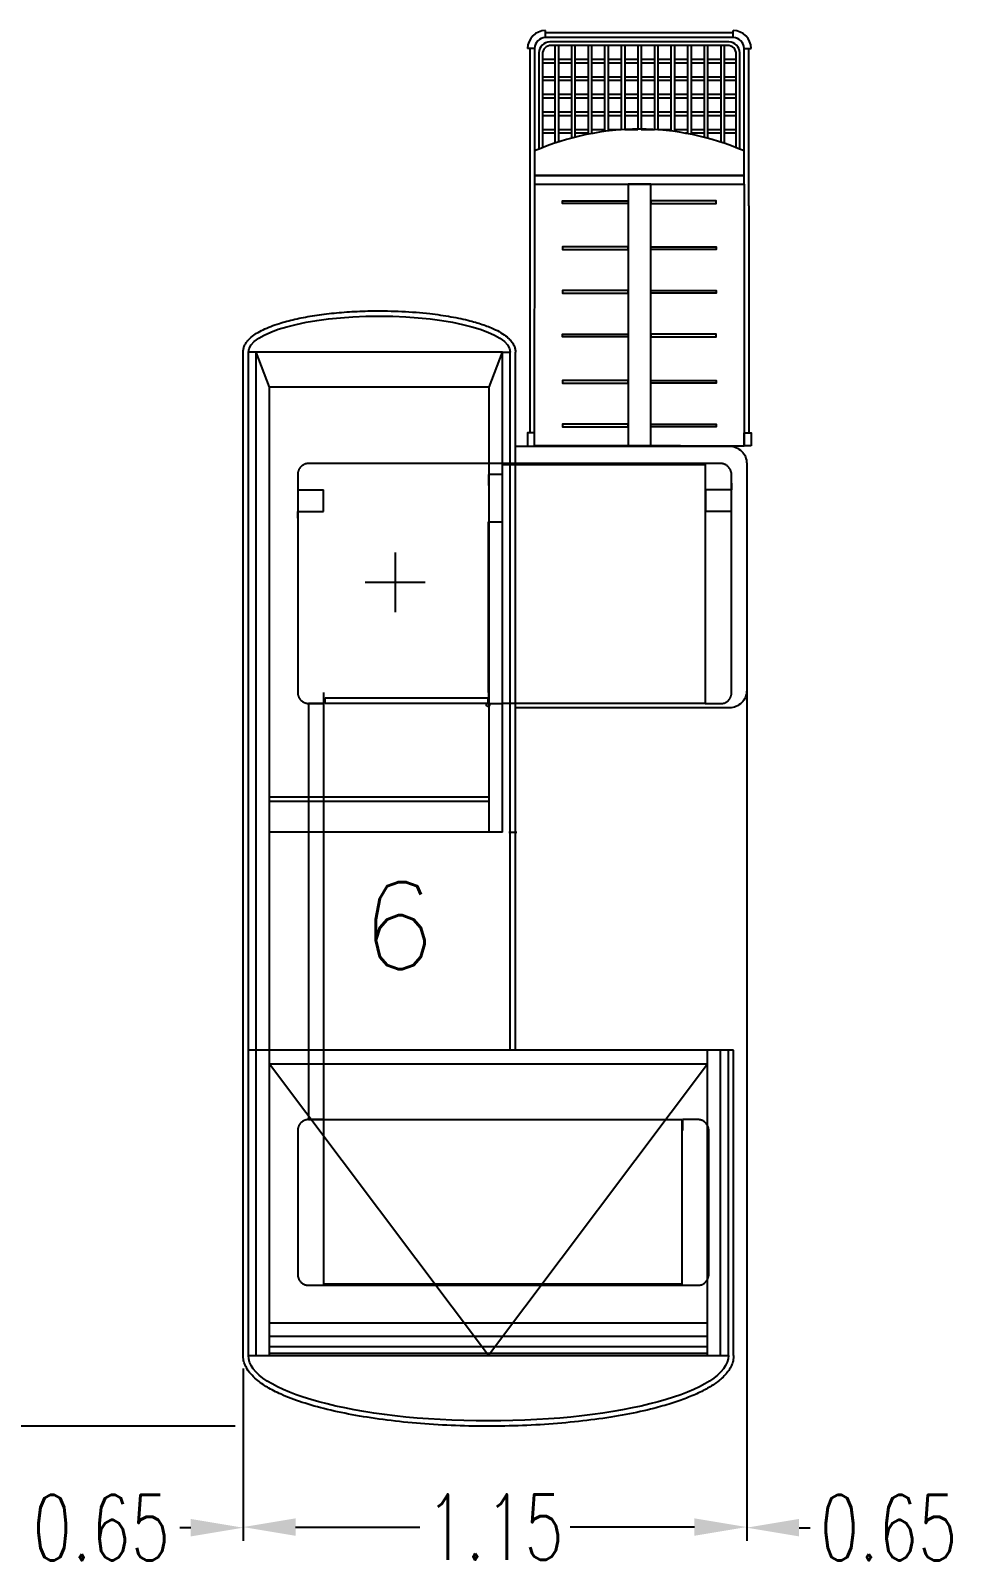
# Model space of a CAD drawing. Header units: millimetres. Extents: x -434 to 213, y 66 to 172.
# Drawn here: x -202.271 to -200.161, y 87.304 to 90.811 of the extents above; entities that cross this region are included whole.
import ezdxf

# ---------------------------------------------------------------- set-up
doc = ezdxf.new("R2010")
doc.units = ezdxf.units.MM
doc.linetypes.add('CENTER', pattern=[50.8, 31.75, -6.35, 6.35, -6.35])
doc.linetypes.add('DASHED', pattern=[0.75, 0.5, -0.25])
for name, color, linetype in [('0_MUROS', 7, 'Continuous'), ('C_COTAS-EQUIPAMIENTO', 1, 'Continuous'), ('E_CHECK-OUTS', 1, 'Continuous'), ('Rapi-Estant-Check-Out 255', 1, 'Continuous'), ('T_TEXTOS', 3, 'Continuous')]:
    doc.layers.add(name, color=color, linetype=linetype)
doc.styles.add('INOXI', font='romans.shx', dxfattribs={"width": 0.7, "height": 0.15})
doc.styles.add('ROMANS', font='ROMANS.SHX', dxfattribs={"width": 0.8, "height": 0.2})

msp = doc.modelspace()

# ---------------------------------------------------------------- linework, layer by layer
at = {"layer": '0_MUROS', "color": 8}
msp.add_line((-201.8028, 87.6118), (-203.9178, 87.6118), dxfattribs=at)
at = {"layer": 'C_COTAS-EQUIPAMIENTO', "color": 8}
for p, q in [((-200.6304, 89.3838), (-200.6304, 87.3492)), ((-200.6304, 89.2688), (-200.6304, 87.3506)), ((-201.7844, 87.7438), (-201.7844, 87.3506)), ((-201.7844, 87.7438), (-201.7844, 87.3492)), ((-201.9044, 87.3792), (-201.9294, 87.3792)), ((-201.6644, 87.3806), (-201.3799, 87.3806)), ((-200.7504, 87.3806), (-201.0349, 87.3806)), ((-200.5104, 87.3792), (-200.4854, 87.3792))]:
    msp.add_line(p, q, dxfattribs=at)
for points in [[(-201.9044, 87.3992), (-201.9044, 87.3592), (-201.7844, 87.3792)], [(-201.6644, 87.4006), (-201.6644, 87.3606), (-201.7844, 87.3806)], [(-200.7504, 87.4006), (-200.7504, 87.3606), (-200.6304, 87.3806)], [(-200.5104, 87.3992), (-200.5104, 87.3592), (-200.6304, 87.3792)]]:
    msp.add_solid(points, dxfattribs=at)
at = {"layer": 'E_CHECK-OUTS', "color": 8}
for p, q in [((-201.0915, 90.7953), (-201.0915, 90.8113)), ((-200.6615, 90.8063), (-201.0915, 90.8063)), ((-200.6615, 90.7953), (-200.6615, 90.8113)), ((-201.1165, 90.7703), (-201.1325, 90.7703)), ((-201.1275, 90.7703), (-201.1275, 90.4092)), ((-201.1165, 90.7703), (-201.1165, 90.5353)), ((-200.6615, 90.7953), (-201.0915, 90.7953)), ((-200.6715, 90.7853), (-201.0815, 90.7853)), ((-200.6745, 90.7773), (-201.0785, 90.7773)), ((-201.07, 90.7773), (-201.07, 90.5533)), ((-201.062, 90.7773), (-201.062, 90.556)), ((-201.032, 90.7773), (-201.032, 90.5648)), ((-201.024, 90.7773), (-201.024, 90.5669)), ((-200.994, 90.7773), (-200.994, 90.5737)), ((-200.986, 90.7773), (-200.986, 90.5752)), ((-200.956, 90.7773), (-200.956, 90.58)), ((-200.948, 90.7773), (-200.948, 90.581)), ((-200.918, 90.7773), (-200.918, 90.5839)), ((-200.91, 90.7773), (-200.91, 90.5844)), ((-200.88, 90.7773), (-200.88, 90.5853)), ((-200.872, 90.7773), (-200.872, 90.5853)), ((-200.842, 90.7773), (-200.842, 90.5843)), ((-200.834, 90.7773), (-200.834, 90.5838)), ((-200.804, 90.7773), (-200.804, 90.5809)), ((-200.796, 90.7773), (-200.796, 90.5799)), ((-200.766, 90.7773), (-200.766, 90.5751)), ((-200.758, 90.7773), (-200.758, 90.5735)), ((-200.728, 90.7773), (-200.728, 90.5667)), ((-200.72, 90.7773), (-200.72, 90.5646)), ((-200.69, 90.7773), (-200.69, 90.5556)), ((-200.682, 90.7773), (-200.682, 90.553)), ((-200.682, 90.7773), (-200.682, 90.553)), ((-200.682, 90.7773), (-200.682, 90.553)), ((-200.6365, 90.5353), (-200.6365, 90.7703)), ((-200.6365, 90.7703), (-200.6205, 90.7703)), ((-200.6255, 90.4092), (-200.6255, 90.7703)), ((-201.1065, 90.7603), (-201.1065, 90.5396)), ((-201.0985, 90.7573), (-201.0985, 90.5428)), ((-201.07, 90.745), (-201.0985, 90.745)), ((-201.07, 90.737), (-201.0985, 90.737)), ((-201.032, 90.745), (-201.062, 90.745)), ((-201.032, 90.737), (-201.062, 90.737)), ((-200.994, 90.745), (-201.024, 90.745)), ((-200.994, 90.737), (-201.024, 90.737)), ((-200.956, 90.745), (-200.986, 90.745)), ((-200.956, 90.737), (-200.986, 90.737)), ((-200.918, 90.745), (-200.948, 90.745)), ((-200.918, 90.737), (-200.948, 90.737)), ((-200.88, 90.745), (-200.91, 90.745)), ((-200.88, 90.737), (-200.91, 90.737)), ((-200.842, 90.745), (-200.872, 90.745)), ((-200.842, 90.737), (-200.872, 90.737)), ((-200.804, 90.745), (-200.834, 90.745)), ((-200.804, 90.737), (-200.834, 90.737)), ((-200.766, 90.745), (-200.796, 90.745)), ((-200.766, 90.737), (-200.796, 90.737)), ((-200.728, 90.745), (-200.758, 90.745)), ((-200.728, 90.737), (-200.758, 90.737)), ((-200.69, 90.745), (-200.72, 90.745)), ((-200.69, 90.737), (-200.72, 90.737)), ((-200.6545, 90.745), (-200.682, 90.745)), ((-200.6545, 90.737), (-200.682, 90.737)), ((-200.6545, 90.5428), (-200.6545, 90.7573)), ((-200.6465, 90.5396), (-200.6465, 90.7603)), ((-201.07, 90.7047), (-201.0985, 90.7047)), ((-201.07, 90.6967), (-201.0985, 90.6967)), ((-201.032, 90.7047), (-201.062, 90.7047)), ((-201.032, 90.6967), (-201.062, 90.6967)), ((-200.994, 90.7047), (-201.024, 90.7047)), ((-200.994, 90.6967), (-201.024, 90.6967)), ((-200.956, 90.7047), (-200.986, 90.7047)), ((-200.956, 90.6967), (-200.986, 90.6967)), ((-200.918, 90.7047), (-200.948, 90.7047)), ((-200.918, 90.6967), (-200.948, 90.6967)), ((-200.88, 90.7047), (-200.91, 90.7047)), ((-200.88, 90.6967), (-200.91, 90.6967)), ((-200.842, 90.7047), (-200.872, 90.7047)), ((-200.842, 90.6967), (-200.872, 90.6967)), ((-200.804, 90.7047), (-200.834, 90.7047)), ((-200.804, 90.6967), (-200.834, 90.6967)), ((-200.766, 90.7047), (-200.796, 90.7047)), ((-200.766, 90.6967), (-200.796, 90.6967)), ((-200.728, 90.7047), (-200.758, 90.7047)), ((-200.728, 90.6967), (-200.758, 90.6967)), ((-200.69, 90.7047), (-200.72, 90.7047)), ((-200.69, 90.6967), (-200.72, 90.6967)), ((-200.6545, 90.7047), (-200.682, 90.7047)), ((-200.6545, 90.6967), (-200.682, 90.6967)), ((-201.07, 90.6645), (-201.0985, 90.6645)), ((-201.032, 90.6645), (-201.062, 90.6645)), ((-200.994, 90.6645), (-201.024, 90.6645)), ((-200.956, 90.6645), (-200.986, 90.6645)), ((-200.918, 90.6645), (-200.948, 90.6645)), ((-200.88, 90.6645), (-200.91, 90.6645)), ((-200.842, 90.6645), (-200.872, 90.6645)), ((-200.804, 90.6645), (-200.834, 90.6645)), ((-200.766, 90.6645), (-200.796, 90.6645)), ((-200.728, 90.6645), (-200.758, 90.6645)), ((-200.69, 90.6645), (-200.72, 90.6645)), ((-200.6545, 90.6645), (-200.682, 90.6645)), ((-201.07, 90.6565), (-201.0985, 90.6565)), ((-201.032, 90.6565), (-201.062, 90.6565)), ((-200.994, 90.6565), (-201.024, 90.6565)), ((-200.956, 90.6565), (-200.986, 90.6565)), ((-200.918, 90.6565), (-200.948, 90.6565)), ((-200.88, 90.6565), (-200.91, 90.6565)), ((-200.842, 90.6565), (-200.872, 90.6565)), ((-200.804, 90.6565), (-200.834, 90.6565)), ((-200.766, 90.6565), (-200.796, 90.6565)), ((-200.728, 90.6565), (-200.758, 90.6565)), ((-200.69, 90.6565), (-200.72, 90.6565)), ((-200.6545, 90.6565), (-200.682, 90.6565)), ((-201.07, 90.6242), (-201.0985, 90.6242)), ((-201.07, 90.6162), (-201.0985, 90.6162)), ((-201.032, 90.6242), (-201.062, 90.6242)), ((-201.032, 90.6162), (-201.062, 90.6162)), ((-200.994, 90.6242), (-201.024, 90.6242)), ((-200.994, 90.6162), (-201.024, 90.6162)), ((-200.956, 90.6242), (-200.986, 90.6242)), ((-200.956, 90.6162), (-200.986, 90.6162)), ((-200.918, 90.6242), (-200.948, 90.6242)), ((-200.918, 90.6162), (-200.948, 90.6162)), ((-200.88, 90.6242), (-200.91, 90.6242)), ((-200.88, 90.6162), (-200.91, 90.6162)), ((-200.842, 90.6242), (-200.872, 90.6242)), ((-200.842, 90.6162), (-200.872, 90.6162)), ((-200.804, 90.6242), (-200.834, 90.6242)), ((-200.804, 90.6162), (-200.834, 90.6162)), ((-200.766, 90.6242), (-200.796, 90.6242)), ((-200.766, 90.6162), (-200.796, 90.6162)), ((-200.728, 90.6242), (-200.758, 90.6242)), ((-200.728, 90.6162), (-200.758, 90.6162)), ((-200.69, 90.6242), (-200.72, 90.6242)), ((-200.69, 90.6162), (-200.72, 90.6162)), ((-200.6545, 90.6242), (-200.682, 90.6242)), ((-200.6545, 90.6162), (-200.682, 90.6162)), ((-201.07, 90.5839), (-201.0985, 90.5839)), ((-201.07, 90.5759), (-201.0985, 90.5759)), ((-201.032, 90.5839), (-201.062, 90.5839)), ((-201.032, 90.5759), (-201.062, 90.5759)), ((-200.994, 90.5839), (-201.024, 90.5839)), ((-200.994, 90.5759), (-201.024, 90.5759)), ((-200.956, 90.5839), (-200.986, 90.5839)), ((-200.918, 90.5839), (-200.948, 90.5839)), ((-200.88, 90.5839), (-200.91, 90.5839)), ((-200.842, 90.5839), (-200.872, 90.5839)), ((-200.804, 90.5839), (-200.834, 90.5839)), ((-200.766, 90.5839), (-200.796, 90.5839)), ((-200.766, 90.5759), (-200.7704, 90.5759)), ((-200.728, 90.5839), (-200.758, 90.5839)), ((-200.728, 90.5759), (-200.758, 90.5759)), ((-200.69, 90.5839), (-200.72, 90.5839)), ((-200.69, 90.5759), (-200.72, 90.5759)), ((-200.6545, 90.5839), (-200.682, 90.5839)), ((-200.6545, 90.5759), (-200.682, 90.5759)), ((-201.1165, 90.5353), (-201.1165, 90.4593)), ((-201.0965, 90.5436), (-201.0985, 90.5436)), ((-200.6545, 90.5436), (-200.6565, 90.5436)), ((-200.6365, 90.4593), (-200.6365, 90.5353)), ((-201.1165, 90.4593), (-201.1175, 89.8888)), ((-201.1165, 90.4793), (-200.6365, 90.4793)), ((-200.6365, 90.4793), (-201.1165, 90.4793)), ((-201.1165, 90.4593), (-200.6365, 90.4593)), ((-201.1165, 90.4593), (-200.6365, 90.4593)), ((-200.6365, 90.4593), (-200.6365, 89.8593)), ((-201.1275, 90.4092), (-201.1275, 89.8888)), ((-200.6255, 90.4092), (-200.6255, 89.8893)), ((-201.1165, 89.8593), (-200.6365, 89.8593)), ((-201.1165, 89.8593), (-200.6365, 89.8593)), ((-201.1165, 89.8593), (-200.6365, 89.8593)), ((-201.1165, 89.8593), (-200.6365, 89.8593))]:
    msp.add_line(p, q, dxfattribs=at)
at = {"layer": 'E_CHECK-OUTS', "color": 8, "linetype": 'Continuous'}
msp.add_line((-200.7825, 89.8593), (-201.1165, 89.8593), dxfattribs=at)
at = {"layer": 'E_CHECK-OUTS', "color": 8}
for points in [[(-200.8505, 89.8593), (-200.8505, 90.4593), (-200.9025, 90.4593), (-200.9025, 89.8593)], [(-200.9025, 90.4213), (-200.9025, 90.4153), (-201.0525, 90.4153), (-201.0525, 90.4213)], [(-200.8505, 90.4213), (-200.8505, 90.4153), (-200.7005, 90.4153), (-200.7005, 90.4213)], [(-200.9025, 90.3093), (-200.9025, 90.3153), (-201.0525, 90.3153), (-201.0525, 90.3093)], [(-200.8505, 90.3093), (-200.8505, 90.3153), (-200.7005, 90.3153), (-200.7005, 90.3093)], [(-200.9025, 90.2093), (-200.9025, 90.2153), (-201.0525, 90.2153), (-201.0525, 90.2093)], [(-200.8505, 90.2093), (-200.8505, 90.2153), (-200.7005, 90.2153), (-200.7005, 90.2093)], [(-200.9025, 90.1153), (-200.9025, 90.1093), (-201.0525, 90.1093), (-201.0525, 90.1153)], [(-200.8505, 90.1153), (-200.8505, 90.1093), (-200.7005, 90.1093), (-200.7005, 90.1153)], [(-200.9025, 90.0033), (-200.9025, 90.0093), (-201.0525, 90.0093), (-201.0525, 90.0033)], [(-200.8505, 90.0033), (-200.8505, 90.0093), (-200.7005, 90.0093), (-200.7005, 90.0033)], [(-201.1325, 89.8588), (-201.1165, 89.8588), (-201.1165, 89.8888), (-201.1325, 89.8888)], [(-200.9025, 89.9033), (-200.9025, 89.9093), (-201.0525, 89.9093), (-201.0525, 89.9033)], [(-200.9025, 89.9033), (-200.9025, 89.9093), (-201.0525, 89.9093), (-201.0525, 89.9033)], [(-200.8505, 89.9033), (-200.8505, 89.9093), (-200.7005, 89.9093), (-200.7005, 89.9033)], [(-200.8505, 89.9033), (-200.8505, 89.9093), (-200.7005, 89.9093), (-200.7005, 89.9033)], [(-200.6203, 89.8593), (-200.6363, 89.8593), (-200.6363, 89.8893), (-200.6203, 89.8893)]]:
    msp.add_lwpolyline(points, close=True, dxfattribs=at)
for centre, radius, start, end in [((-201.0915, 90.7703), 0.041, 90, 180), ((-200.6615, 90.7703), 0.041, 0, 90), ((-201.0915, 90.7703), 0.025, 90, 180), ((-201.0815, 90.7603), 0.025, 90, 180), ((-201.0785, 90.7573), 0.02, 90, 180), ((-200.6745, 90.7573), 0.02, 0, 90), ((-200.6715, 90.7603), 0.025, 0, 90), ((-200.6615, 90.7703), 0.025, 0, 90), ((-200.8765, 89.9843), 0.601, 66.4634, 113.5366)]:
    msp.add_arc(centre, radius, start, end, dxfattribs=at)
at = {"layer": 'Rapi-Estant-Check-Out 255', "color": 8}
for p, q in [((-201.7844, 87.7738), (-201.7844, 90.0738)), ((-201.7724, 87.7738), (-201.7724, 90.0738)), ((-201.7544, 90.0738), (-201.7724, 90.0738)), ((-201.7544, 87.7738), (-201.7544, 90.0738)), ((-201.1904, 90.0738), (-201.7544, 90.0738)), ((-201.7244, 89.9938), (-201.7544, 90.0738)), ((-201.2204, 89.9938), (-201.1904, 90.0738)), ((-201.1904, 88.9738), (-201.1904, 90.0738)), ((-201.1904, 90.0738), (-201.1724, 90.0738)), ((-201.1724, 88.4738), (-201.1724, 90.0738)), ((-201.1604, 88.4738), (-201.1604, 90.0738)), ((-201.7244, 87.7738), (-201.7244, 89.9938)), ((-201.2204, 89.9938), (-201.7244, 89.9938)), ((-201.2204, 88.9738), (-201.2204, 89.9938)), ((-201.2204, 89.0538), (-201.7244, 89.0538)), ((-201.2204, 89.0438), (-201.7244, 89.0438)), ((-201.1904, 88.9738), (-201.7244, 88.9738)), ((-201.1754, 88.9738), (-201.1574, 88.9738)), ((-200.6604, 88.4738), (-201.7724, 88.4738)), ((-200.7204, 87.7738), (-200.7204, 88.4738)), ((-200.6904, 87.7738), (-200.6904, 88.4738)), ((-200.6724, 87.7738), (-200.6724, 88.4738)), ((-200.6604, 87.7738), (-200.6604, 88.4738)), ((-200.7204, 88.4418), (-201.7244, 88.4418)), ((-201.2224, 87.7738), (-201.7244, 88.4418)), ((-200.7204, 88.4418), (-201.2224, 87.7738)), ((-201.7244, 87.8488), (-200.7204, 87.8488)), ((-201.7244, 87.8179), (-200.7204, 87.8179)), ((-201.7244, 87.7943), (-200.7204, 87.7943)), ((-201.7724, 87.7738), (-200.6724, 87.7738)), ((-201.7244, 87.7796), (-200.7204, 87.7796))]:
    msp.add_line(p, q, dxfattribs=at)
at = {"layer": 'Rapi-Estant-Check-Out 255', "color": 8, "linetype": 'DASHED', "ltscale": 5}
for p, q in [((-201.6594, 89.7738), (-201.6594, 89.7588)), ((-201.6594, 89.7588), (-201.6004, 89.7588)), ((-201.6004, 89.7088), (-201.6004, 89.7588)), ((-200.7244, 89.7088), (-200.7244, 89.7588)), ((-200.6654, 89.7588), (-200.7244, 89.7588)), ((-200.6654, 89.7738), (-200.6654, 89.7588)), ((-201.6594, 89.6938), (-201.6594, 89.7088)), ((-201.6594, 89.7088), (-201.6004, 89.7088)), ((-201.2224, 89.2938), (-201.2224, 89.6848)), ((-201.2224, 89.6848), (-201.1904, 89.6848)), ((-200.6654, 89.7088), (-200.7244, 89.7088)), ((-200.6654, 89.6938), (-200.6654, 89.7088))]:
    msp.add_line(p, q, dxfattribs=at)
at = {"layer": 'Rapi-Estant-Check-Out 255', "color": 8, "linetype": 'CENTER'}
for p, q in [((-201.436, 89.6152), (-201.436, 89.4781)), ((-201.5046, 89.5466), (-201.3675, 89.5466))]:
    msp.add_line(p, q, dxfattribs=at)
at = {"layer": 'Rapi-Estant-Check-Out 255', "color": 8}
msp.add_lwpolyline([(-200.6704, 89.2588), (-201.1604, 89.2588), (-201.1604, 89.8588), (-200.6704, 89.8588, -0.414214), (-200.6304, 89.8188), (-200.6304, 89.2988, -0.414214)], format="xyb", close=True, dxfattribs=at)
at = {"layer": 'Rapi-Estant-Check-Out 255', "color": 8, "linetype": 'DASHED', "ltscale": 5}
for points in [[(-200.6654, 89.2938), (-200.6654, 89.7938, 0.414214), (-200.6904, 89.8188), (-201.6344, 89.8188, 0.414214), (-201.6594, 89.7938), (-201.6594, 89.2938, 0.414214), (-201.6344, 89.2688), (-201.5994, 89.2688), (-201.5994, 89.2938)], [(-201.5994, 88.2898), (-201.5994, 88.3148), (-201.6344, 88.3148, 0.414214), (-201.6594, 88.2898), (-201.6594, 87.9598, 0.414214), (-201.6344, 87.9348), (-200.7424, 87.9348, 0.414214), (-200.7174, 87.9598), (-200.7174, 88.2898, 0.414214), (-200.7424, 88.3148), (-200.7774, 88.3148), (-200.7774, 88.2898)]]:
    msp.add_lwpolyline(points, format="xyb", dxfattribs=at)
for points in [[(-201.2224, 89.2938), (-201.2224, 89.2688), (-201.1904, 89.2688), (-201.1904, 89.7938), (-201.2224, 89.7938), (-201.2224, 89.7688)], [(-200.7254, 89.2938), (-200.7254, 89.2688), (-200.6904, 89.2688)]]:
    msp.add_lwpolyline(points, dxfattribs=at)
for points in [[(-200.7254, 89.2688), (-201.1904, 89.2688), (-201.1904, 89.8168), (-200.7254, 89.8168)], [(-201.5994, 88.3148), (-201.5994, 89.2688), (-201.6344, 89.2688), (-201.6344, 88.3148)], [(-201.5964, 89.2688), (-201.5964, 89.2818), (-201.2234, 89.2818), (-201.2234, 89.2688)], [(-201.5994, 87.9378), (-201.5994, 88.3148), (-200.7794, 88.3148), (-200.7794, 87.9378)]]:
    msp.add_lwpolyline(points, close=True, dxfattribs=at)
msp.add_circle((-201.2234, 89.2653), 0.0035, dxfattribs=at)
msp.add_arc((-200.6889, 89.2922), 0.0235, 266.1468, 3.8532, dxfattribs=at)
at = {"layer": 'Rapi-Estant-Check-Out 255', "color": 8, "extrusion": (0, 0, -1)}
for centre, major_axis, ratio in [((-201.4724, 90.0738), (0.3, 0), 0.276667), ((-201.2224, 87.7738), (-0.55, 0), 0.272727)]:
    msp.add_ellipse(centre, major_axis=major_axis, ratio=ratio, start_param=3.141593, end_param=6.283185, dxfattribs=at)
at = {"layer": 'Rapi-Estant-Check-Out 255', "color": 8}
for points, knots in [([(-201.7844, 90.0738), (-201.7844, 90.0764), (-201.7841, 90.079), (-201.783, 90.0841), (-201.7822, 90.0866), (-201.78, 90.0914), (-201.7787, 90.0937), (-201.7757, 90.0981), (-201.774, 90.1003), (-201.7702, 90.1044), (-201.7682, 90.1063), (-201.7623, 90.1114), (-201.7582, 90.1144), (-201.749, 90.1202), (-201.744, 90.1229), (-201.7332, 90.1282), (-201.7274, 90.1307), (-201.7149, 90.1356), (-201.7082, 90.1379), (-201.6903, 90.1435), (-201.6784, 90.1467), (-201.6531, 90.1525), (-201.6397, 90.1551), (-201.6116, 90.1596), (-201.5969, 90.1616), (-201.5666, 90.1648), (-201.551, 90.1661), (-201.5192, 90.1679), (-201.5031, 90.1685), (-201.4648, 90.169), (-201.4425, 90.1686), (-201.3988, 90.1665), (-201.3774, 90.1648), (-201.3399, 90.1606), (-201.3236, 90.1582), (-201.2928, 90.1527), (-201.2782, 90.1496), (-201.2533, 90.1432), (-201.2427, 90.14), (-201.2232, 90.1331), (-201.2143, 90.1295), (-201.2003, 90.1227), (-201.1949, 90.1196), (-201.185, 90.1132), (-201.1806, 90.1098), (-201.1741, 90.1038), (-201.1717, 90.1012), (-201.1675, 90.0958), (-201.1657, 90.093), (-201.1632, 90.0877), (-201.1623, 90.0854), (-201.161, 90.0805), (-201.1606, 90.078), (-201.1605, 90.0749), (-201.1604, 90.0744), (-201.1604, 90.0738)], [0, 0, 0, 0, 0.062074, 0.062074, 0.124147, 0.124147, 0.186221, 0.186221, 0.248295, 0.248295, 0.310369, 0.310369, 0.413242, 0.413242, 0.516116, 0.516116, 0.618989, 0.618989, 0.721863, 0.721863, 0.882096, 0.882096, 1.042328, 1.042328, 1.202561, 1.202561, 1.362794, 1.362794, 1.523026, 1.523026, 1.742277, 1.742277, 1.961528, 1.961528, 2.141779, 2.141779, 2.32203, 2.32203, 2.473499, 2.473499, 2.624968, 2.624968, 2.73885, 2.73885, 2.852732, 2.852732, 2.930777, 2.930777, 3.008822, 3.008822, 3.068733, 3.068733, 3.128645, 3.128645, 3.141593, 3.141593, 3.141593, 3.141593]), ([(-200.6604, 87.7738), (-200.6604, 87.7699), (-200.6609, 87.7659), (-200.6626, 87.7582), (-200.6639, 87.7544), (-200.6672, 87.747), (-200.6693, 87.7434), (-200.674, 87.7363), (-200.6768, 87.7329), (-200.6828, 87.7262), (-200.6862, 87.723), (-200.696, 87.7144), (-200.7031, 87.7093), (-200.7188, 87.6993), (-200.7276, 87.6945), (-200.7466, 87.6852), (-200.757, 87.6807), (-200.7792, 87.6721), (-200.791, 87.6679), (-200.8162, 87.66), (-200.8295, 87.6563), (-200.8635, 87.6476), (-200.885, 87.6429), (-200.9301, 87.6344), (-200.9538, 87.6306), (-201.0029, 87.624), (-201.0284, 87.6212), (-201.0805, 87.6167), (-201.1072, 87.6149), (-201.1611, 87.6126), (-201.1884, 87.6119), (-201.2431, 87.6117), (-201.2704, 87.6122), (-201.3246, 87.6142), (-201.3514, 87.6158), (-201.4039, 87.62), (-201.4296, 87.6226), (-201.4793, 87.6288), (-201.5033, 87.6325), (-201.5492, 87.6407), (-201.571, 87.6452), (-201.6121, 87.6552), (-201.6313, 87.6607), (-201.6667, 87.6723), (-201.6829, 87.6785), (-201.7089, 87.6901), (-201.7194, 87.6955), (-201.7381, 87.7067), (-201.7464, 87.7125), (-201.7587, 87.7228), (-201.7632, 87.7273), (-201.771, 87.7364), (-201.7744, 87.7412), (-201.779, 87.7497), (-201.7806, 87.7534), (-201.783, 87.7609), (-201.7838, 87.7647), (-201.7844, 87.7703), (-201.7844, 87.7721), (-201.7844, 87.7738)], [3.141593, 3.141593, 3.141593, 3.141593, 3.202448, 3.202448, 3.263303, 3.263303, 3.324159, 3.324159, 3.385014, 3.385014, 3.445869, 3.445869, 3.548594, 3.548594, 3.651319, 3.651319, 3.754044, 3.754044, 3.856769, 3.856769, 3.959494, 3.959494, 4.107655, 4.107655, 4.255815, 4.255815, 4.403976, 4.403976, 4.552137, 4.552137, 4.700298, 4.700298, 4.848458, 4.848458, 4.996619, 4.996619, 5.14478, 5.14478, 5.292941, 5.292941, 5.441102, 5.441102, 5.589262, 5.589262, 5.737423, 5.737423, 5.854094, 5.854094, 5.970764, 5.970764, 6.053471, 6.053471, 6.136178, 6.136178, 6.196137, 6.196137, 6.256095, 6.256095, 6.283185, 6.283185, 6.283185, 6.283185])]:
    msp.add_open_spline(points, degree=3, knots=knots, dxfattribs=at)

# ---------------------------------------------------------------- texts
at = {"layer": 'C_COTAS-EQUIPAMIENTO', "color": 8, "char_height": 0.15, "attachment_point": 5, "style": 'INOXI'}
for s, insert in [('\\A1;0.65', (-202.1094, 87.3792)), ('\\A1;1.15', (-201.2074, 87.3806)), ('\\A1;0.65', (-200.3054, 87.3792))]:
    msp.add_mtext(s, dxfattribs=dict(at, insert=insert))
at = {"layer": 'T_TEXTOS', "color": 8, "style": 'ROMANS'}
msp.add_text('6', height=0.2, dxfattribs=at).set_placement((-201.5143, 88.6594))

doc.saveas('drawing.dxf')
